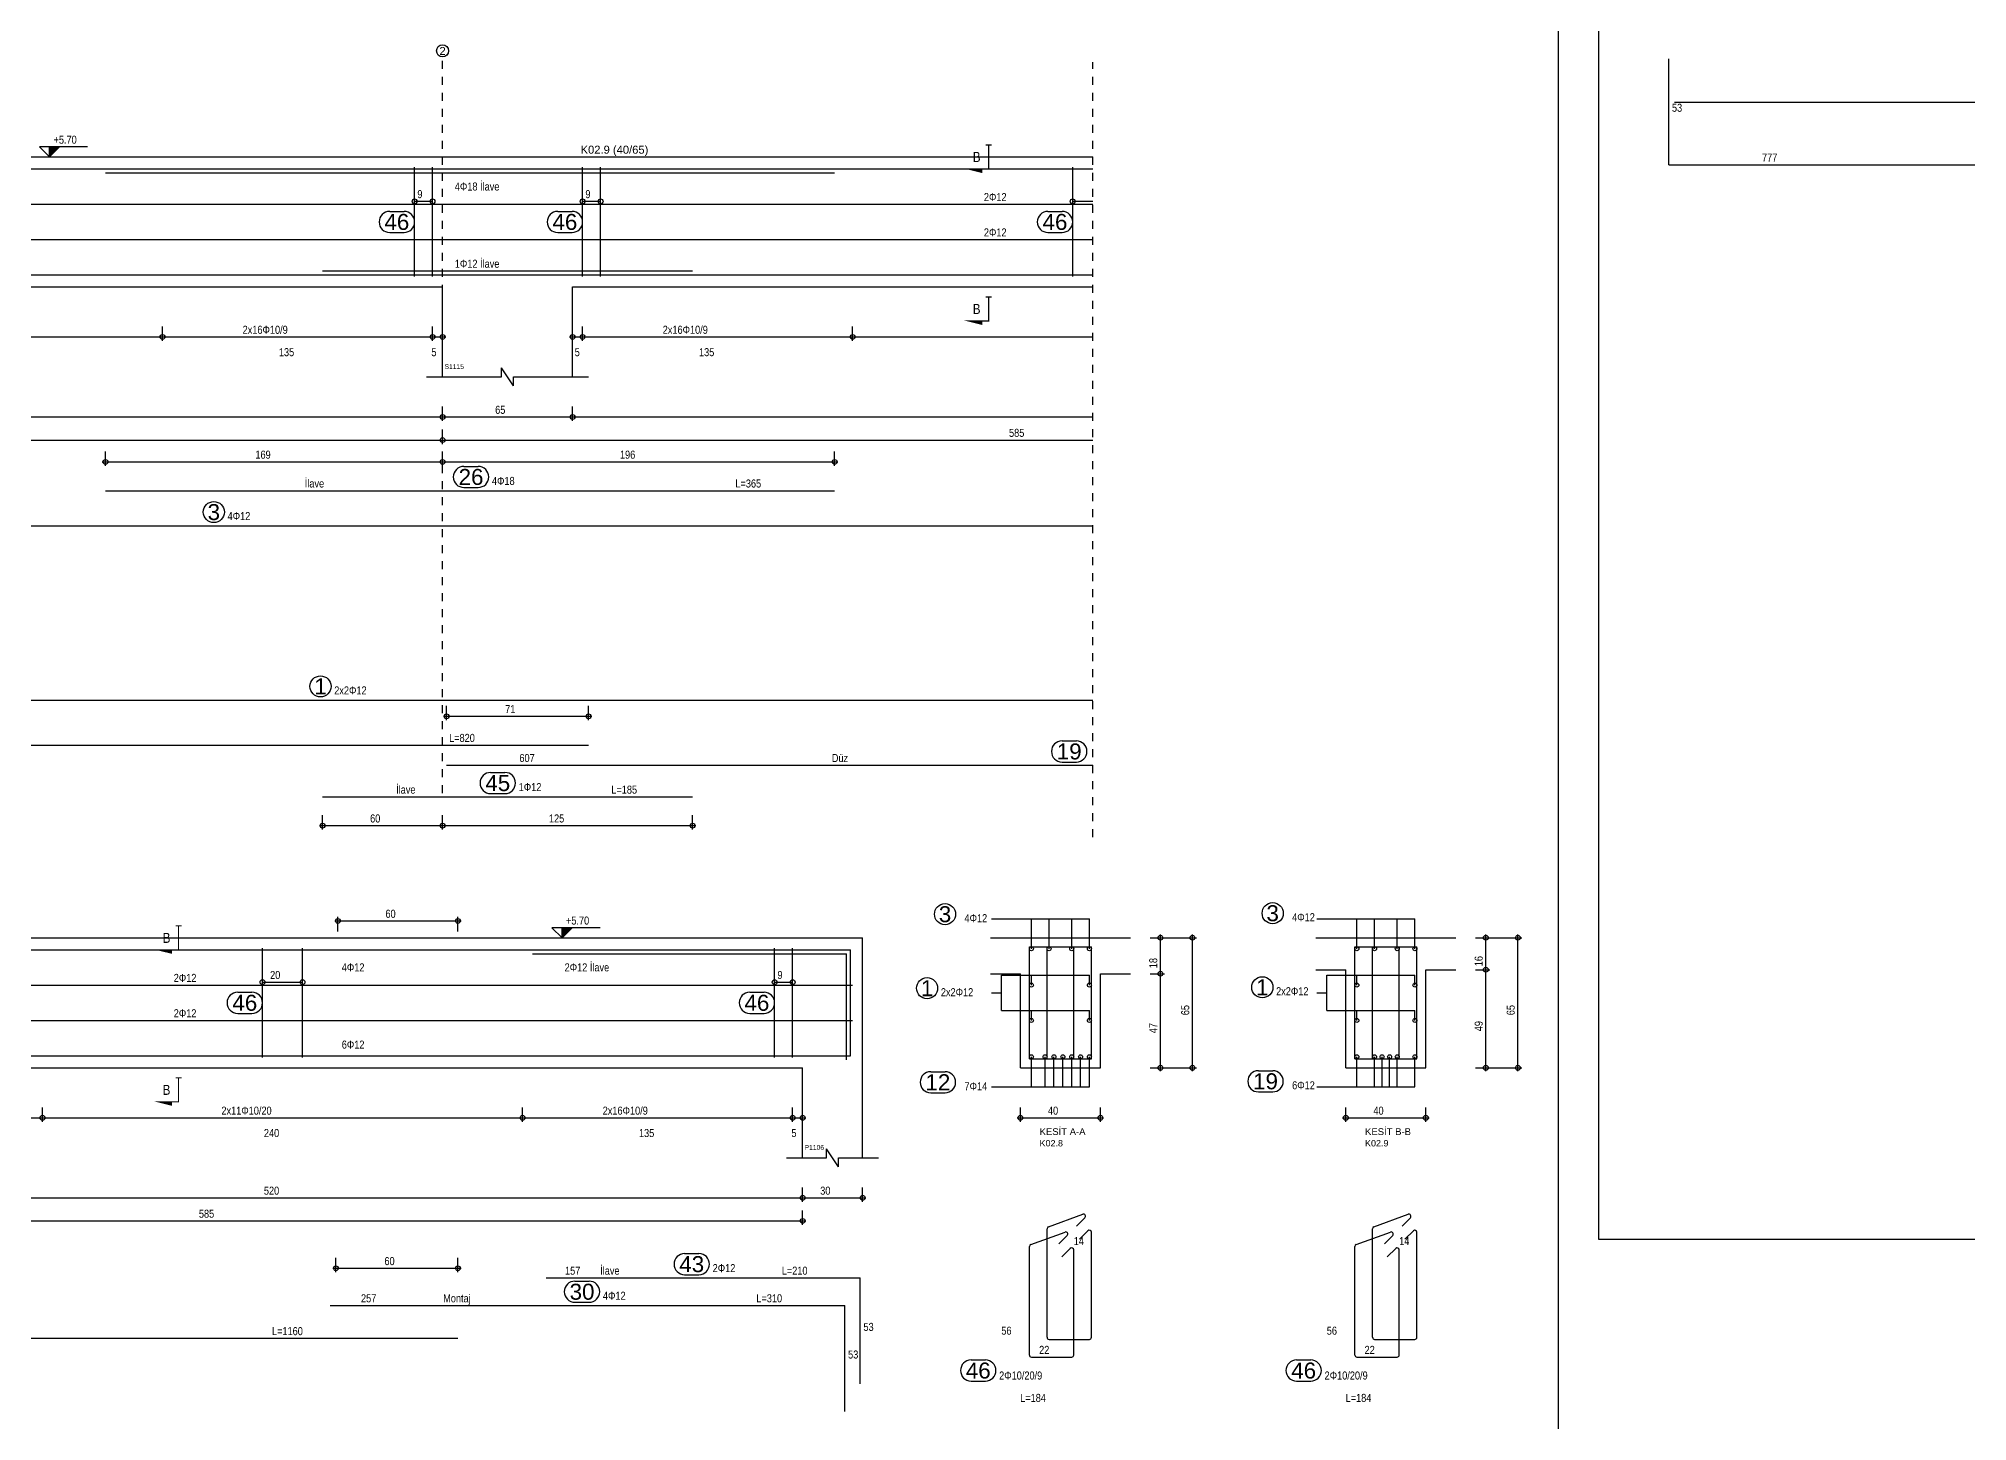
# Model space of a CAD drawing. Header units: metres. Extents: x 419734 to 420376, y 4564732 to 4565123.
# Drawn here: x 419938.95 to 419963.06, y 4564823.05 to 4564840.33 of the extents above; entities that cross this region are included whole.
import ezdxf
from ezdxf.enums import TextEntityAlignment as Align

# ---------------------------------------------------------------- set-up
doc = ezdxf.new("R2010")
doc.units = ezdxf.units.M
doc.linetypes.add('NASCOSTA', pattern=[0.375, 0.25, -0.125])
doc.linetypes.add('TRATTO-PUNTO', pattern=[1, 0.5, -0.25, 0, -0.25])
for name, color, linetype in [('Standart', 7, 'Continuous'), ('SW_ASSI', 7, 'TRATTO-PUNTO'), ('SW_DIM', 33, 'Continuous'), ('SW_MAGRONE', 2, 'Continuous'), ('SW_QUOTE', 1, 'Continuous'), ('SW_REINFORCEMENT', 7, 'Continuous'), ('SW_TESTI', 2, 'Continuous'), ('SW_Tondini', 1, 'Continuous'), ('SW_TRATT_GRIGIO', 252, 'NASCOSTA'), ('SW_TXT_TESTI', 1, 'Continuous')]:
    doc.layers.add(name, color=color, linetype=linetype)
doc.styles.add('arial_1_18', font='arial.ttf', dxfattribs={"height": 0.2})
doc.styles.add('SWS', font='ARIALN.TTF')

# ---------------------------------------------------------------- blocks, each defined once
blk = doc.blocks.new('*U1605')
at = {"layer": 'SW_QUOTE'}
blk.add_hatch(color=1, dxfattribs=at).paths.add_polyline_path([(0.25, 0.25), (0, 0.25), (0, 0)])
at = {"layer": 'SW_QUOTE', "color": 1}
for p, q in [((0.95, 0.25), (-0.25, 0.25)), ((-0.25, 0.25), (0, 0)), ((-0.25, 0), (0.25, 0)), ((0, 0), (0, 0.25)), ((0.25, 0.25), (0, 0))]:
    blk.add_line(p, q, dxfattribs=at)
at = {"layer": 'SW_QUOTE', "color": 2, "style": 'SWS'}
blk.add_attdef('QUOTA', (0.1, 0.33), '', height=0.2, dxfattribs=at)
blk = doc.blocks.new('*U1603')
at = {"layer": 'SW_QUOTE', "const_width": 0.0003}
blk.add_lwpolyline([(0, 0), (0, -0.006), (-0.00159, -0.006)], dxfattribs=at)
at = {"layer": 'SW_QUOTE', "const_width": 0.0003, "flags": 128}
blk.add_lwpolyline([(0.00075, 0), (-0.00075, 0)], dxfattribs=at)
at = {"layer": 'SW_QUOTE'}
blk.add_solid([(-0.00159, -0.00585), (-0.00159, -0.00701), (-0.00624, -0.00585)], dxfattribs=at)
at = {"layer": 'SW_TESTI', "style": 'SWS'}
for tag, p in [('RIF_DOC_SEC', (0.0055, -0.003)), ('RIF_DOC', (0.0025, -0.003))]:
    blk.add_attdef(tag, text='', height=0.002, rotation=90, dxfattribs=at).set_placement(p, align=Align.MIDDLE)
at = {"layer": 'SW_TESTI', "color": 3, "style": 'SWS'}
blk.add_attdef('SEZ', text='', height=0.0025, dxfattribs=at).set_placement((-0.003, -0.003), align=Align.MIDDLE)

msp = doc.modelspace()

# ---------------------------------------------------------------- linework, layer by layer
at = {"color": 0, "linetype": 'Continuous'}
msp.add_circle((419944.00234, 4564840.17244), 0.075, dxfattribs=at)
at = {"layer": 'Standart', "color": 2}
for points in [[(419957.94864, 4564820.47574), (419957.94864, 4564849.07907), (419925.01086, 4564849.07907), (419925.01086, 4564820.47574)], [(419994.30449, 4564825.32433), (419994.30449, 4564849.07907), (419958.44864, 4564849.07907), (419958.44864, 4564825.32433)]]:
    msp.add_lwpolyline(points, close=True, dxfattribs=at)
at = {"layer": 'SW_ASSI', "ltscale": 0.2}
for points in [[(419944.00234, 4564836.34744), (419944.00234, 4564840.09744)], [(419944.00234, 4564830.89744), (419944.00234, 4564835.09744)]]:
    msp.add_lwpolyline(points, dxfattribs=at)
at = {"layer": 'SW_DIM', "ltscale": 0.5}
for points in [[(419943.65234, 4564838.29244), (419943.87734, 4564838.29244)], [(419945.75234, 4564838.29244), (419945.97734, 4564838.29244)], [(419951.87734, 4564838.29244), (419952.12734, 4564838.29244)], [(419940.50234, 4564836.54744), (419940.50234, 4564836.72744)], [(419943.87734, 4564836.54744), (419943.87734, 4564836.72744)], [(419944.00234, 4564836.54744), (419944.00234, 4564836.72744)], [(419945.62734, 4564836.54744), (419945.62734, 4564836.72744)], [(419945.75234, 4564836.54744), (419945.75234, 4564836.72744)], [(419949.12734, 4564836.54744), (419949.12734, 4564836.72744)], [(419927.21234, 4564836.59744), (419944.04234, 4564836.59744)], [(419945.58734, 4564836.59744), (419952.12734, 4564836.59744)], [(419944.73984, 4564836.09744), (419944.73984, 4564836.20994)], [(419944.88984, 4564835.98494), (419944.73984, 4564836.20994)], [(419943.80234, 4564836.09744), (419944.73984, 4564836.09744)], [(419944.88984, 4564835.98494), (419944.88984, 4564836.09744)], [(419944.88984, 4564836.09744), (419945.82735, 4564836.09744)], [(419944.00234, 4564835.54744), (419944.00234, 4564835.72744)], [(419945.62734, 4564835.54744), (419945.62734, 4564835.72744)], [(419926.46234, 4564835.59744), (419952.12734, 4564835.59744)], [(419927.21234, 4564835.30944), (419952.12734, 4564835.30944)], [(419944.00234, 4564835.25944), (419944.00234, 4564835.43944)], [(419939.74984, 4564835.03658), (419948.94234, 4564835.03658)], [(419939.78984, 4564834.98658), (419939.78984, 4564835.16658)], [(419944.00234, 4564834.98658), (419944.00234, 4564835.16658)], [(419948.90234, 4564834.98658), (419948.90234, 4564835.16658)], [(419944.05234, 4564831.80744), (419944.05234, 4564831.98744)], [(419945.82734, 4564831.80744), (419945.82734, 4564831.98744)], [(419944.01234, 4564831.85744), (419945.86734, 4564831.85744)], [(419942.46234, 4564830.49132), (419947.16734, 4564830.49132)], [(419942.50234, 4564830.44132), (419942.50234, 4564830.62132)], [(419944.00234, 4564830.44132), (419944.00234, 4564830.62132)], [(419947.12734, 4564830.44132), (419947.12734, 4564830.62132)], [(419942.65401, 4564829.3003), (419944.23401, 4564829.3003)], [(419942.69401, 4564829.1703), (419942.69401, 4564829.3503)], [(419944.19401, 4564829.1703), (419944.19401, 4564829.3503)], [(419950.86119, 4564829.3278), (419952.08619, 4564829.3278)], [(419951.36119, 4564828.9528), (419951.36119, 4564829.3278)], [(419951.58203, 4564828.9528), (419951.58203, 4564829.3278)], [(419951.86536, 4564828.9528), (419951.86536, 4564829.3278)], [(419952.08619, 4564828.9528), (419952.08619, 4564829.3278)], [(419954.92861, 4564829.3278), (419956.15361, 4564829.3278)], [(419955.42861, 4564828.9528), (419955.42861, 4564829.3278)], [(419955.64944, 4564828.9528), (419955.64944, 4564829.3278)], [(419955.93278, 4564828.9528), (419955.93278, 4564829.3278)], [(419956.15361, 4564828.9528), (419956.15361, 4564829.3278)], [(419952.84369, 4564829.0903), (419953.42369, 4564829.0903)], [(419952.97369, 4564827.4253), (419952.97369, 4564829.1303)], [(419953.37369, 4564827.4253), (419953.37369, 4564829.1303)], [(419956.91111, 4564829.0903), (419957.49111, 4564829.0903)], [(419957.04111, 4564827.4253), (419957.04111, 4564829.1303)], [(419957.44111, 4564827.4253), (419957.44111, 4564829.1303)], [(419941.75234, 4564828.5353), (419942.25234, 4564828.5353)], [(419948.15234, 4564828.5353), (419948.37734, 4564828.5353)], [(419950.98619, 4564828.18197), (419950.98619, 4564828.62363)], [(419950.98619, 4564828.62363), (419952.08619, 4564828.62363)], [(419951.36119, 4564828.49863), (419951.36119, 4564828.62363)], [(419952.08619, 4564828.49863), (419952.08619, 4564828.62363)], [(419952.84369, 4564828.6403), (419953.02369, 4564828.6403)], [(419955.05361, 4564828.18197), (419955.05361, 4564828.62363)], [(419955.05361, 4564828.62363), (419956.15361, 4564828.62363)], [(419955.42861, 4564828.49863), (419955.42861, 4564828.62363)], [(419956.15361, 4564828.49863), (419956.15361, 4564828.62363)], [(419956.91111, 4564828.6903), (419957.09111, 4564828.6903)], [(419950.86119, 4564828.4028), (419950.98619, 4564828.4028)], [(419954.92861, 4564828.4028), (419955.05361, 4564828.4028)], [(419950.98619, 4564828.18197), (419952.08619, 4564828.18197)], [(419951.36119, 4564828.05697), (419951.36119, 4564828.18197)], [(419952.08619, 4564828.05697), (419952.08619, 4564828.18197)], [(419955.05361, 4564828.18197), (419956.15361, 4564828.18197)], [(419955.42861, 4564828.05697), (419955.42861, 4564828.18197)], [(419956.15361, 4564828.05697), (419956.15361, 4564828.18197)], [(419951.36119, 4564827.2278), (419951.36119, 4564827.6028)], [(419951.53203, 4564827.2278), (419951.53203, 4564827.6028)], [(419951.64314, 4564827.2278), (419951.64314, 4564827.6028)], [(419951.75425, 4564827.2278), (419951.75425, 4564827.6028)], [(419951.86536, 4564827.2278), (419951.86536, 4564827.6028)], [(419951.97578, 4564827.2278), (419951.97578, 4564827.6028)], [(419952.08619, 4564827.2278), (419952.08619, 4564827.6028)], [(419955.42861, 4564827.2278), (419955.42861, 4564827.6028)], [(419955.64944, 4564827.2278), (419955.64944, 4564827.6028)], [(419955.74389, 4564827.2278), (419955.74389, 4564827.6028)], [(419955.83833, 4564827.2278), (419955.83833, 4564827.6028)], [(419955.93278, 4564827.2278), (419955.93278, 4564827.6028)], [(419956.15361, 4564827.2278), (419956.15361, 4564827.6028)], [(419952.84369, 4564827.4653), (419953.42369, 4564827.4653)], [(419956.91111, 4564827.4653), (419957.49111, 4564827.4653)], [(419950.86119, 4564827.2278), (419952.08619, 4564827.2278)], [(419954.92861, 4564827.2278), (419956.15361, 4564827.2278)], [(419935.46234, 4564826.8403), (419948.54234, 4564826.8403)], [(419939.00234, 4564826.7903), (419939.00234, 4564826.9703)], [(419945.00234, 4564826.7903), (419945.00234, 4564826.9703)], [(419948.37734, 4564826.7903), (419948.37734, 4564826.9703)], [(419948.50234, 4564826.7903), (419948.50234, 4564826.9703)], [(419951.18369, 4564826.8403), (419952.26369, 4564826.8403)], [(419951.22369, 4564826.7903), (419951.22369, 4564826.9703)], [(419952.22369, 4564826.7903), (419952.22369, 4564826.9703)], [(419955.25111, 4564826.8403), (419956.33111, 4564826.8403)], [(419955.29111, 4564826.7903), (419955.29111, 4564826.9703)], [(419956.29111, 4564826.7903), (419956.29111, 4564826.9703)], [(419948.30234, 4564826.3403), (419948.80234, 4564826.3403)], [(419948.80234, 4564826.3403), (419948.80234, 4564826.4528)], [(419948.95234, 4564826.2278), (419948.80234, 4564826.4528)], [(419948.95234, 4564826.2278), (419948.95234, 4564826.3403)], [(419948.95234, 4564826.3403), (419949.45235, 4564826.3403)], [(419925.50234, 4564825.8403), (419949.29234, 4564825.8403)], [(419948.50234, 4564825.7903), (419948.50234, 4564825.9703)], [(419949.25234, 4564825.7903), (419949.25234, 4564825.9703)], [(419948.50234, 4564825.5023), (419948.50234, 4564825.6823)], [(419925.50234, 4564825.5523), (419948.54234, 4564825.5523)], [(419942.62901, 4564824.9603), (419944.23401, 4564824.9603)], [(419942.66901, 4564824.9103), (419942.66901, 4564825.0903)], [(419944.19401, 4564824.9103), (419944.19401, 4564825.0903)]]:
    msp.add_lwpolyline(points, dxfattribs=at)
for centre in [(419943.65234, 4564838.29244), (419943.87734, 4564838.29244), (419945.75234, 4564838.29244), (419945.97734, 4564838.29244), (419951.87734, 4564838.29244), (419940.50234, 4564836.59744), (419943.87734, 4564836.59744), (419944.00234, 4564836.59744), (419945.62734, 4564836.59744), (419945.75234, 4564836.59744), (419949.12734, 4564836.59744), (419944.00234, 4564835.59744), (419945.62734, 4564835.59744), (419944.00234, 4564835.30944), (419939.78984, 4564835.03658), (419944.00234, 4564835.03658), (419948.90234, 4564835.03658), (419944.05234, 4564831.85744), (419945.82734, 4564831.85744), (419942.50234, 4564830.49132), (419944.00234, 4564830.49132), (419947.12734, 4564830.49132), (419942.69401, 4564829.3003), (419944.19401, 4564829.3003), (419952.97369, 4564829.0903), (419953.37369, 4564829.0903), (419957.04111, 4564829.0903), (419957.44111, 4564829.0903), (419941.75234, 4564828.5353), (419942.25234, 4564828.5353), (419948.15234, 4564828.5353), (419948.37734, 4564828.5353), (419952.97369, 4564828.6403), (419957.04111, 4564828.6903), (419952.97369, 4564827.4653), (419953.37369, 4564827.4653), (419957.04111, 4564827.4653), (419957.44111, 4564827.4653), (419939.00234, 4564826.8403), (419945.00234, 4564826.8403), (419948.37734, 4564826.8403), (419948.50234, 4564826.8403), (419951.22369, 4564826.8403), (419952.22369, 4564826.8403), (419955.29111, 4564826.8403), (419956.29111, 4564826.8403), (419948.50234, 4564825.8403), (419949.25234, 4564825.8403), (419948.50234, 4564825.5523), (419942.66901, 4564824.9603), (419944.19401, 4564824.9603)]:
    msp.add_circle(centre, 0.03, dxfattribs=at)
at = {"layer": 'SW_MAGRONE'}
for points in [[(419926.50234, 4564838.84745), (419952.12734, 4564838.84745)], [(419927.25235, 4564837.22244), (419944.00234, 4564837.22244)], [(419944.00234, 4564836.09744), (419944.00234, 4564837.22244)], [(419945.62735, 4564836.09744), (419945.62735, 4564837.22244)], [(419945.62735, 4564837.22244), (419952.12734, 4564837.22244)], [(419925.50234, 4564829.0903), (419949.25235, 4564829.0903)], [(419949.25235, 4564826.3403), (419949.25235, 4564829.0903)], [(419950.84869, 4564829.0903), (419952.59869, 4564829.0903)], [(419954.91611, 4564829.0903), (419956.66611, 4564829.0903)], [(419950.84869, 4564828.6403), (419951.22369, 4564828.6403)], [(419951.22369, 4564827.4653), (419951.22369, 4564828.6403)], [(419952.22369, 4564827.4653), (419952.22369, 4564828.6403)], [(419952.22369, 4564828.6403), (419952.59869, 4564828.6403)], [(419954.91611, 4564828.6903), (419955.29111, 4564828.6903)], [(419955.29111, 4564827.4653), (419955.29111, 4564828.6903)], [(419956.29111, 4564827.4653), (419956.29111, 4564828.6903)], [(419956.29111, 4564828.6903), (419956.66611, 4564828.6903)], [(419935.50234, 4564827.4653), (419948.50234, 4564827.4653)], [(419948.50234, 4564826.3403), (419948.50234, 4564827.4653)], [(419951.22369, 4564827.4653), (419952.22369, 4564827.4653)], [(419955.29111, 4564827.4653), (419956.29111, 4564827.4653)]]:
    msp.add_lwpolyline(points, dxfattribs=at)
at = {"layer": 'SW_REINFORCEMENT', "color": 7, "ltscale": 0.05, "flags": 128}
for points in [[(419959.32652, 4564838.74919), (419959.32652, 4564840.07419)], [(419959.39752, 4564839.53169), (419989.39752, 4564839.53169)], [(419926.65234, 4564838.69744), (419952.12734, 4564838.69744)], [(419939.78984, 4564838.64744), (419948.90234, 4564838.64744)], [(419943.65234, 4564837.35244), (419943.65234, 4564838.71744)], [(419943.87734, 4564837.35244), (419943.87734, 4564838.71744)], [(419945.75234, 4564837.35244), (419945.75234, 4564838.71744)], [(419945.97734, 4564837.35244), (419945.97734, 4564838.71744)], [(419951.87734, 4564837.35244), (419951.87734, 4564838.71744)], [(419959.32652, 4564838.74919), (419978.75152, 4564838.74919)], [(419926.65234, 4564838.25578), (419952.12734, 4564838.25578)], [(419926.65234, 4564837.81411), (419952.12734, 4564837.81411)], [(419942.50234, 4564837.42244), (419947.12734, 4564837.42244)], [(419926.65234, 4564837.37244), (419952.12734, 4564837.37244)], [(419939.78984, 4564834.67658), (419948.90234, 4564834.67658)], [(419926.65234, 4564834.23744), (419952.12734, 4564834.23744)], [(419926.74834, 4564832.05911), (419952.12734, 4564832.05911)], [(419926.65234, 4564831.49744), (419945.82734, 4564831.49744)], [(419944.05234, 4564831.24644), (419952.12734, 4564831.24644)], [(419942.50234, 4564830.85132), (419947.12734, 4564830.85132)], [(419951.33619, 4564828.9778), (419952.11119, 4564828.9778)], [(419951.33619, 4564827.5778), (419951.33619, 4564828.9778)], [(419951.55703, 4564827.5778), (419951.55703, 4564828.9778)], [(419951.89036, 4564827.5778), (419951.89036, 4564828.9778)], [(419952.11119, 4564827.5778), (419952.11119, 4564828.9778)], [(419955.40361, 4564828.9778), (419956.17861, 4564828.9778)], [(419955.40361, 4564827.5778), (419955.40361, 4564828.9778)], [(419955.62444, 4564827.5778), (419955.62444, 4564828.9778)], [(419955.95778, 4564827.5778), (419955.95778, 4564828.9778)], [(419956.17861, 4564827.5778), (419956.17861, 4564828.9778)], [(419925.50234, 4564828.9403), (419949.10234, 4564828.9403)], [(419941.75234, 4564827.5953), (419941.75234, 4564828.9603)], [(419942.25234, 4564827.5953), (419942.25234, 4564828.9603)], [(419945.12734, 4564828.8903), (419949.05234, 4564828.8903)], [(419948.15234, 4564827.5953), (419948.15234, 4564828.9603)], [(419948.37734, 4564827.5953), (419948.37734, 4564828.9603)], [(419949.05234, 4564827.5653), (419949.05234, 4564828.8903)], [(419949.10234, 4564827.6153), (419949.10234, 4564828.9403)], [(419925.50234, 4564828.49863), (419949.12734, 4564828.49863)], [(419925.50234, 4564828.05697), (419949.12734, 4564828.05697)], [(419925.50234, 4564827.6153), (419949.10234, 4564827.6153)], [(419951.33619, 4564827.5778), (419952.11119, 4564827.5778)], [(419955.40361, 4564827.5778), (419956.17861, 4564827.5778)], [(419951.57381, 4564825.47849), (419952.00311, 4564825.63474)], [(419955.64122, 4564825.47849), (419956.07053, 4564825.63474)], [(419951.35297, 4564825.25682), (419951.78227, 4564825.41308)], [(419951.55703, 4564824.09788), (419951.55703, 4564825.45453)], [(419951.70475, 4564825.2668), (419951.80903, 4564825.37108)], [(419951.92558, 4564825.48847), (419952.02986, 4564825.59275)], [(419951.9627, 4564825.32389), (419952.06766, 4564825.42885)], [(419952.11119, 4564824.09788), (419952.11119, 4564825.41082)], [(419955.42039, 4564825.25682), (419955.84969, 4564825.41308)], [(419955.62444, 4564824.09788), (419955.62444, 4564825.45453)], [(419955.77216, 4564825.2668), (419955.87644, 4564825.37108)], [(419955.993, 4564825.48847), (419956.09728, 4564825.59275)], [(419956.03012, 4564825.32389), (419956.13508, 4564825.42885)], [(419956.17861, 4564824.09788), (419956.17861, 4564825.41082)], [(419951.33619, 4564823.87622), (419951.33619, 4564825.23286)], [(419951.74187, 4564825.10222), (419951.84683, 4564825.20719)], [(419951.89036, 4564823.87622), (419951.89036, 4564825.18915)], [(419955.40361, 4564823.87622), (419955.40361, 4564825.23286)], [(419955.80929, 4564825.10222), (419955.91425, 4564825.20719)], [(419955.95778, 4564823.87622), (419955.95778, 4564825.18915)], [(419945.29734, 4564824.8403), (419949.22234, 4564824.8403)], [(419949.22234, 4564823.5153), (419949.22234, 4564824.8403)], [(419942.59695, 4564824.49549), (419949.03029, 4564824.49549)], [(419949.03029, 4564823.17049), (419949.03029, 4564824.49549)], [(419925.50234, 4564824.08518), (419944.19401, 4564824.08518)], [(419951.58253, 4564824.07238), (419952.08569, 4564824.07238)], [(419955.64994, 4564824.07238), (419956.15311, 4564824.07238)], [(419951.36169, 4564823.85072), (419951.86486, 4564823.85072)], [(419955.42911, 4564823.85072), (419955.93228, 4564823.85072)]]:
    msp.add_lwpolyline(points, dxfattribs=at)
at = {"layer": 'SW_REINFORCEMENT', "color": 7, "ltscale": 0.05}
for centre, start, end in [((419952.01183, 4564825.61078), 315, 110), ((419956.07925, 4564825.61078), 315, 110), ((419951.58253, 4564825.45453), 110, 180), ((419951.791, 4564825.38911), 315, 110), ((419952.08569, 4564825.41082), 0, 135), ((419955.64994, 4564825.45453), 110, 180), ((419955.85841, 4564825.38911), 315, 110), ((419956.15311, 4564825.41082), 0, 135), ((419951.36169, 4564825.23286), 110, 180), ((419951.86486, 4564825.18915), 0, 135), ((419955.42911, 4564825.23286), 110, 180), ((419955.93228, 4564825.18915), 0, 135), ((419951.58253, 4564824.09788), 180, 270), ((419952.08569, 4564824.09788), 270, 0), ((419955.64994, 4564824.09788), 180, 270), ((419956.15311, 4564824.09788), 270, 0), ((419951.36169, 4564823.87622), 180, 270), ((419951.86486, 4564823.87622), 270, 0), ((419955.42911, 4564823.87622), 180, 270), ((419955.93228, 4564823.87622), 270, 0)]:
    msp.add_arc(centre, 0.0255, start, end, dxfattribs=at)
at = {"layer": 'SW_Tondini'}
for centre in [(419951.36119, 4564828.9528), (419951.58203, 4564828.9528), (419951.86536, 4564828.9528), (419952.08619, 4564828.9528), (419955.42861, 4564828.9528), (419955.64944, 4564828.9528), (419955.93278, 4564828.9528), (419956.15361, 4564828.9528), (419951.36119, 4564828.49863), (419952.08619, 4564828.49863), (419955.42861, 4564828.49863), (419956.15361, 4564828.49863), (419951.36119, 4564828.05697), (419952.08619, 4564828.05697), (419955.42861, 4564828.05697), (419956.15361, 4564828.05697), (419951.36119, 4564827.6028), (419951.53203, 4564827.6028), (419951.64314, 4564827.6028), (419951.75425, 4564827.6028), (419951.86536, 4564827.6028), (419951.97578, 4564827.6028), (419952.08619, 4564827.6028), (419955.42861, 4564827.6028), (419955.64944, 4564827.6028), (419955.74389, 4564827.6028), (419955.83833, 4564827.6028), (419955.93278, 4564827.6028), (419956.15361, 4564827.6028)]:
    msp.add_circle(centre, 0.025, dxfattribs=at)
at = {"layer": 'SW_TRATT_GRIGIO', "ltscale": 0.2}
msp.add_lwpolyline([(419952.12734, 4564830.34744), (419952.12734, 4564840.03158)], dxfattribs=at)
at = {"layer": 'SW_TXT_TESTI', "flags": 128}
for points in [[(419943.34158, 4564838.16694), (419943.52034, 4564838.16694)], [(419945.44158, 4564838.16694), (419945.62034, 4564838.16694)], [(419951.56658, 4564838.16694), (419951.74534, 4564838.16694)], [(419943.34158, 4564837.90294), (419943.52034, 4564837.90294)], [(419945.44158, 4564837.90294), (419945.62034, 4564837.90294)], [(419951.56658, 4564837.90294), (419951.74534, 4564837.90294)], [(419944.26881, 4564834.98058), (419944.44758, 4564834.98058)], [(419944.26881, 4564834.71658), (419944.44758, 4564834.71658)], [(419951.74444, 4564831.55044), (419951.9232, 4564831.55044)], [(419944.60294, 4564831.15532), (419944.7817, 4564831.15532)], [(419951.74444, 4564831.28644), (419951.9232, 4564831.28644)], [(419944.60294, 4564830.89132), (419944.7817, 4564830.89132)], [(419941.44158, 4564828.4098), (419941.62034, 4564828.4098)], [(419947.84158, 4564828.4098), (419948.02034, 4564828.4098)], [(419941.44158, 4564828.1458), (419941.62034, 4564828.1458)], [(419947.84158, 4564828.1458), (419948.02034, 4564828.1458)], [(419950.10323, 4564827.41712), (419950.28199, 4564827.41712)], [(419954.19807, 4564827.42889), (419954.37684, 4564827.42889)], [(419950.10323, 4564827.15312), (419950.28199, 4564827.15312)], [(419954.19807, 4564827.16489), (419954.37684, 4564827.16489)], [(419947.02694, 4564825.1443), (419947.2057, 4564825.1443)], [(419947.02694, 4564824.8803), (419947.2057, 4564824.8803)], [(419945.65596, 4564824.79949), (419945.83473, 4564824.79949)], [(419945.65596, 4564824.53549), (419945.83473, 4564824.53549)], [(419950.60739, 4564823.81472), (419950.78616, 4564823.81472)], [(419954.67481, 4564823.81472), (419954.85358, 4564823.81472)], [(419950.60739, 4564823.55072), (419950.78616, 4564823.55072)], [(419954.67481, 4564823.55072), (419954.85358, 4564823.55072)]]:
    msp.add_lwpolyline(points, dxfattribs=at)
at = {"layer": 'SW_TXT_TESTI'}
for centre in [(419941.14368, 4564834.40944), (419942.47634, 4564832.23111), (419950.28188, 4564829.38512), (419954.37673, 4564829.39689), (419950.0578, 4564828.46012), (419954.24732, 4564828.47189)]:
    msp.add_circle(centre, 0.132, dxfattribs=at)
for centre, start, end in [((419943.34158, 4564838.03494), 90, 270), ((419943.52034, 4564838.03494), 270, 90), ((419945.44158, 4564838.03494), 90, 270), ((419945.62034, 4564838.03494), 270, 90), ((419951.56658, 4564838.03494), 90, 270), ((419951.74534, 4564838.03494), 270, 90), ((419944.26881, 4564834.84858), 90, 270), ((419944.44758, 4564834.84858), 270, 90), ((419951.74444, 4564831.41844), 90, 270), ((419951.9232, 4564831.41844), 270, 90), ((419944.60294, 4564831.02332), 90, 270), ((419944.7817, 4564831.02332), 270, 90), ((419941.44158, 4564828.2778), 90, 270), ((419941.62034, 4564828.2778), 270, 90), ((419947.84158, 4564828.2778), 90, 270), ((419948.02034, 4564828.2778), 270, 90), ((419950.10323, 4564827.28512), 90, 270), ((419950.28199, 4564827.28512), 270, 90), ((419954.19807, 4564827.29689), 90, 270), ((419954.37684, 4564827.29689), 270, 90), ((419947.02694, 4564825.0123), 90, 270), ((419947.2057, 4564825.0123), 270, 90), ((419945.65596, 4564824.66749), 90, 270), ((419945.83473, 4564824.66749), 270, 90), ((419950.60739, 4564823.68272), 90, 270), ((419950.78616, 4564823.68272), 270, 90), ((419954.67481, 4564823.68272), 90, 270), ((419954.85358, 4564823.68272), 270, 90)]:
    msp.add_arc(centre, 0.132, start, end, dxfattribs=at)

# ---------------------------------------------------------------- block references
ref = msp.add_blockref('*U1605', (419939.09037, 4564838.84745), dxfattribs=dict(xscale=0.5, yscale=0.5, zscale=0.5))
ref.add_attrib('QUOTA', '+5.70', (419939.14037, 4564839.01245), dxfattribs={"layer": 'SW_QUOTE', "color": 2, "height": 0.1, "style": 'SWS', "flags": 4})
ref = msp.add_blockref('*U1603', (419950.82734, 4564838.99621), dxfattribs=dict(xscale=50, yscale=50, zscale=50))
ref.add_attrib('SEZ', 'B', dxfattribs={"layer": 'SW_TESTI', "color": 3, "height": 0.125, "style": 'SWS'}).set_placement((419950.67734, 4564838.84621), align=Align.MIDDLE)
ref = msp.add_blockref('*U1603', (419950.82734, 4564837.09722), dxfattribs=dict(xscale=50, yscale=50, zscale=50))
ref.add_attrib('SEZ', 'B', dxfattribs={"layer": 'SW_TESTI', "color": 3, "height": 0.125, "style": 'SWS'}).set_placement((419950.67734, 4564836.94722), align=Align.MIDDLE)
ref = msp.add_blockref('*U1603', (419940.70234, 4564829.23906), dxfattribs=dict(xscale=50, yscale=50, zscale=50))
ref.add_attrib('SEZ', 'B', dxfattribs={"layer": 'SW_TESTI', "color": 3, "height": 0.125, "style": 'SWS'}).set_placement((419940.55234, 4564829.08906), align=Align.MIDDLE)
ref = msp.add_blockref('*U1605', (419945.4949, 4564829.0903), dxfattribs=dict(xscale=0.5, yscale=0.5, zscale=0.5))
ref.add_attrib('QUOTA', '+5.70', (419945.5449, 4564829.2553), dxfattribs={"layer": 'SW_QUOTE', "color": 2, "height": 0.1, "style": 'SWS', "flags": 4})
ref = msp.add_blockref('*U1603', (419940.70234, 4564827.34007), dxfattribs=dict(xscale=50, yscale=50, zscale=50))
ref.add_attrib('SEZ', 'B', dxfattribs={"layer": 'SW_TESTI', "color": 3, "height": 0.125, "style": 'SWS'}).set_placement((419940.55234, 4564827.19007), align=Align.MIDDLE)

# ---------------------------------------------------------------- texts
at = {"color": 0, "linetype": 'Continuous', "style": 'arial_1_18'}
msp.add_text('2', height=0.10125, dxfattribs=at).set_placement((419943.96301, 4564840.12012))
at = {"layer": 'Standart', "color": 3, "linetype": 'Continuous', "lineweight": 5, "style": 'arial_1_18'}
for s, p in [('46', (419943.27558, 4564837.93494)), ('46', (419945.37558, 4564837.93494)), ('46', (419951.50058, 4564837.93494)), ('26', (419944.20281, 4564834.74858)), ('3', (419941.06599, 4564834.30944)), ('1', (419942.39865, 4564832.13111)), ('19', (419951.67844, 4564831.31844)), ('45', (419944.53694, 4564830.92332)), ('3', (419950.20419, 4564829.28512)), ('3', (419954.29904, 4564829.29689)), ('1', (419949.98011, 4564828.36012)), ('1', (419954.16963, 4564828.37189)), ('46', (419941.37558, 4564828.1778)), ('46', (419947.77558, 4564828.1778)), ('12', (419950.03723, 4564827.18512)), ('19', (419954.13207, 4564827.19689)), ('43', (419946.96094, 4564824.9123)), ('30', (419945.58996, 4564824.56749)), ('46', (419950.54139, 4564823.58272)), ('46', (419954.60881, 4564823.58272))]:
    msp.add_text(s, height=0.2, dxfattribs=at).set_placement(p)
at = {"layer": 'SW_DIM', "ltscale": 0.5}
for s, height, style, p in [('K02.9 (40/65)', 0.1, 'arial_1_18', (419945.72734, 4564838.88744)), ('9', 0.1, 'SWS', (419943.68715, 4564838.33244)), ('9', 0.1, 'SWS', (419945.78715, 4564838.33244)), ('135', 0.1, 'SWS', (419941.95677, 4564836.35744)), ('5', 0.1, 'SWS', (419943.86215, 4564836.35744)), ('5', 0.1, 'SWS', (419945.65373, 4564836.35744)), ('135', 0.1, 'SWS', (419947.20677, 4564836.35744)), ('S1115', 0.06, 'arial_1_18', (419944.02734, 4564836.19744)), ('65', 0.1, 'SWS', (419944.65946, 4564835.63744)), ('585', 0.1, 'SWS', (419951.08177, 4564835.34944)), ('60', 0.1, 'SWS', (419943.28863, 4564829.3403)), ('20', 0.1, 'SWS', (419941.84696, 4564828.5753)), ('9', 0.1, 'SWS', (419948.18715, 4564828.5753)), ('40', 0.1, 'SWS', (419951.56831, 4564826.8803)), ('40', 0.1, 'SWS', (419955.63573, 4564826.8803)), ('240', 0.1, 'SWS', (419941.76927, 4564826.6003)), ('135', 0.1, 'SWS', (419946.45677, 4564826.6003)), ('5', 0.1, 'SWS', (419948.36215, 4564826.6003)), ('K02.8', 0.08, 'arial_1_18', (419951.46369, 4564826.48297)), ('KESİT A-A', 0.085, 'arial_1_18', (419951.46369, 4564826.6253)), ('K02.9', 0.08, 'arial_1_18', (419955.53111, 4564826.48297)), ('KESİT B-B', 0.085, 'arial_1_18', (419955.53111, 4564826.6253)), ('P1106', 0.06, 'arial_1_18', (419948.52734, 4564826.4403)), ('520', 0.1, 'SWS', (419941.76927, 4564825.8803)), ('30', 0.1, 'SWS', (419948.72196, 4564825.8803)), ('585', 0.1, 'SWS', (419940.95677, 4564825.5923)), ('14', 0.1, 'SWS', (419951.89036, 4564825.25072)), ('14', 0.1, 'SWS', (419955.95778, 4564825.25072)), ('60', 0.1, 'SWS', (419943.27613, 4564825.0003)), ('56', 0.1, 'SWS', (419950.98543, 4564824.13072)), ('56', 0.1, 'SWS', (419955.05285, 4564824.13072)), ('22', 0.1, 'SWS', (419951.4579, 4564823.89072)), ('22', 0.1, 'SWS', (419955.52531, 4564823.89072)), ('L=184', 0.1, 'SWS', (419951.22092, 4564823.29072)), ('L=184', 0.1, 'SWS', (419955.28834, 4564823.29072))]:
    msp.add_text(s, height=height, dxfattribs=dict(at, style=style)).set_placement(p)
at = {"layer": 'SW_DIM', "ltscale": 0.5, "style": 'SWS'}
for s, p in [('18', (419952.93369, 4564828.70992)), ('16', (419957.00111, 4564828.73492)), ('47', (419952.93369, 4564827.89742)), ('65', (419953.33369, 4564828.12242)), ('49', (419957.00111, 4564827.92242)), ('65', (419957.40111, 4564828.12242))]:
    msp.add_text(s, height=0.1, rotation=90, dxfattribs=at).set_placement(p)
at = {"layer": 'SW_TXT_TESTI', "style": 'SWS'}
for s, p in [('53', (419959.36652, 4564839.41169)), ('777', (419960.49202, 4564838.78919)), ('4Φ18 İlave', (419944.15536, 4564838.42744)), ('2Φ12', (419950.76731, 4564838.29578)), ('2Φ12', (419950.76731, 4564837.85411)), ('1Φ12 İlave', (419944.15536, 4564837.46244)), ('2x16Φ10/9', (419941.50357, 4564836.63744)), ('2x16Φ10/9', (419946.75357, 4564836.63744)), ('169', (419941.66302, 4564835.07658)), ('196', (419946.21927, 4564835.07658)), ('İlave', (419942.28031, 4564834.71658)), ('4Φ18', (419944.61947, 4564834.74858)), ('L=365', (419947.66201, 4564834.71658)), ('4Φ12', (419941.31568, 4564834.30944)), ('2x2Φ12', (419942.64834, 4564832.13111)), ('71', (419944.78446, 4564831.89744)), ('L=820', (419944.08388, 4564831.53744)), ('607', (419944.96284, 4564831.28644)), ('Düz', (419948.86687, 4564831.28644)), ('İlave', (419943.42219, 4564830.89132)), ('1Φ12', (419944.95359, 4564830.92332)), ('L=185', (419946.11138, 4564830.89132)), ('60', (419943.09696, 4564830.53132)), ('125', (419945.33177, 4564830.53132)), ('4Φ12', (419950.52496, 4564829.28512)), ('4Φ12', (419954.61981, 4564829.29689)), ('4Φ12', (419942.74234, 4564828.6703)), ('2Φ12 İlave', (419945.52734, 4564828.6703)), ('2Φ12', (419940.64231, 4564828.53863)), ('2x2Φ12', (419950.2298, 4564828.36012)), ('2x2Φ12', (419954.41932, 4564828.37189)), ('2Φ12', (419940.64231, 4564828.09697)), ('6Φ12', (419942.74234, 4564827.7053)), ('6Φ12', (419954.61981, 4564827.19689)), ('7Φ14', (419950.52496, 4564827.18512)), ('2x11Φ10/20', (419941.23838, 4564826.8803)), ('2x16Φ10/9', (419946.00357, 4564826.8803)), ('157', (419945.53284, 4564824.8803)), ('İlave', (419945.97218, 4564824.8803)), ('2Φ12', (419947.37759, 4564824.9123)), ('L=210', (419948.24138, 4564824.8803)), ('257', (419942.98295, 4564824.53549)), ('Montaj', (419944.00993, 4564824.53549)), ('4Φ12', (419946.00662, 4564824.56749)), ('L=310', (419947.92391, 4564824.53549)), ('L=1160', (419941.87058, 4564824.12518)), ('53', (419949.26234, 4564824.1778)), ('53', (419949.07029, 4564823.83299)), ('2Φ10/20/9', (419950.95805, 4564823.57072)), ('2Φ10/20/9', (419955.02547, 4564823.57072))]:
    msp.add_text(s, height=0.1, dxfattribs=at).set_placement(p)

doc.saveas('drawing.dxf')
